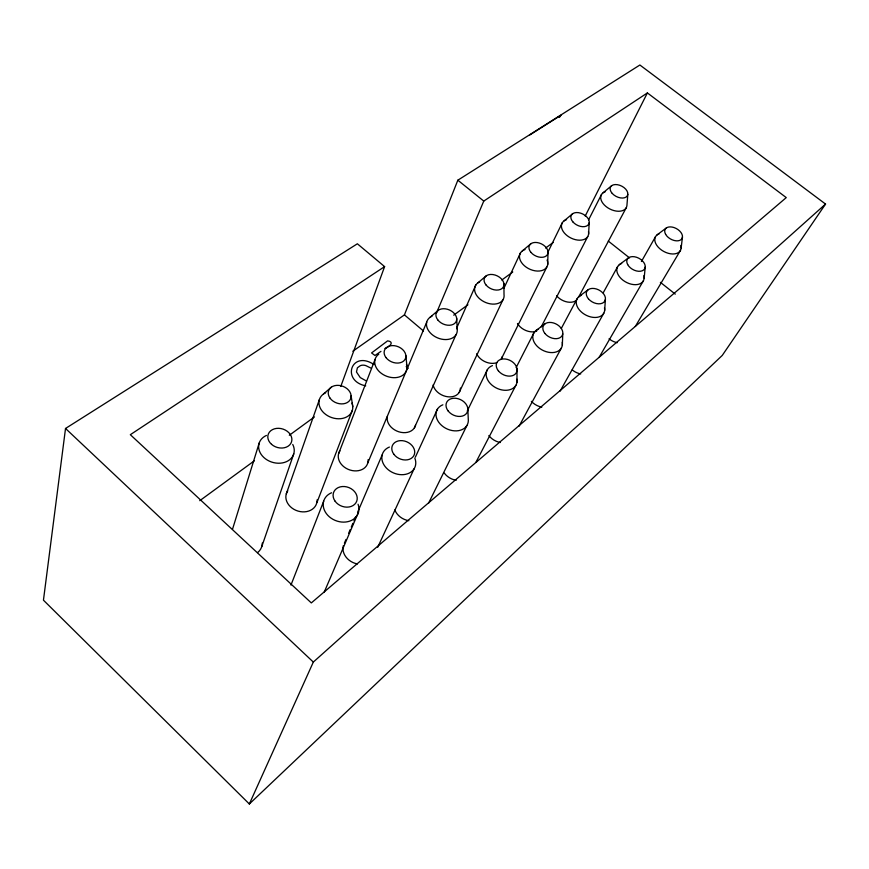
<?xml version="1.0" encoding="UTF-8"?>
<svg xmlns="http://www.w3.org/2000/svg" width="869" height="869" viewBox="0 0 869 869"><rect width="100%" height="100%" fill="white"/><g stroke="black" fill="none" stroke-linecap="round" stroke-linejoin="round"><path stroke-width="1.3" d="M516.957 382.414L517.012 368.717M547.698 264.676L547.991 253.075M562.33 345.275L562.775 333.815M588.585 234.206L589.204 222.736M604.628 310.657L605.411 299.294M627.809 194.33L626.907 205.66A14.034 8.755 26.9 0 1 607.757 207.789A14.034 8.755 26.9 0 1 605.454 191.625M644.146 278.308L645.222 267.065M681.144 248.023L682.48 236.9M340.767 386.466L384.609 266.62L357.365 243.787L65.523 428.471L43.45 600.175L249.338 803.988L722.258 355.421L825.55 204.063L639.888 65.012L457.844 180.198L404.422 314.882L352.825 351.239M232.523 529.221L259.201 443.005M261.775 546.601L293.755 453.868M286.303 493.82L319.379 399.599M352.412 410.157L316.674 503.249A15.903 12.916 18.9 0 1 295.862 510.299A15.903 12.916 18.9 0 1 287.791 490.789M338.606 453.672L375.05 359.44M290.963 585.076L323.659 501.25M367.804 462.884L426.701 322.182M436.401 313.166L483.772 201.076L647.383 92.929L786.26 197.6L311.319 602.923L130.328 434.696L384.609 266.62M344.385 543.201L345.981 539.475M348.643 533.251L350.24 529.525M351.304 527.038L352.901 523.301M353.965 520.824L355.562 517.088M357.691 512.113L382.164 454.921M324.137 592.332L358.539 512.091M457.213 326.842L475.854 284.945M414.383 427.896L455.91 334.934M249.338 803.988L313.329 662.069L825.55 204.063M415.393 457.105L437.498 409.038M377.722 547.264L414.122 468.771M503.911 288.28L520.553 252.76M459.169 392.473L502.923 299.848M467.294 410.918L487.455 369.553M548.057 251.847L562.352 222.66M428.536 503.27L466.935 425.452M546.775 267.12L501.174 359.255A13.871 9.928 25.7 0 0 502.108 356.833M585.217 216.044L647.383 92.929M588.628 219.781L601.522 194.46M516.121 367.598L533.903 332.838M541.257 326.842L587.77 236.509M475.973 462.21L515.893 385.304M561.287 328.471L577.19 298.621M578.417 297.47L626.191 207.843M519.065 426.19L561.396 347.991M603.227 292.788L617.62 266.653M560.071 391.18L603.803 313.209M641.42 261.504L655.487 236.726M599.132 357.333L643.418 280.73M635.315 326.462L680.503 250.305M559.397 117.402L560.983 115.208L529.829 134.923M323.496 393.972L331.295 387.205M430.101 317.261L438.334 310.266M477.863 282.892L486.238 275.831M522.41 250.837L530.905 243.733M564.079 220.856L572.638 213.731M603.129 192.755L611.743 185.618M657.018 234.923L666.186 228.058M619.271 264.741L628.417 257.908M578.96 296.59L588.063 289.801M535.825 330.665L544.841 323.952M199.772 500.685L254.367 460.798M289.312 435.271L314.426 416.924M453.705 315.165L467.924 304.78M501.837 280.003L512.775 272.008M545.591 248.034L553.249 242.44M380.959 351.369L374.973 355.486L371.584 352.944L387.607 340.854C394.787 341.799 389.823 346.709 384.978 348.48M365.708 385.869C340.767 380.72 351.5 349.675 374.05 364.556M366.501 381.056L360.255 377.581L356.475 371.975L357.398 367.793L360.255 365.719A6.887 5.138 20.9 0 1 365.838 365.61L370.726 368.011M608.289 241.071L629.558 257.919M660.386 282.327L675.267 294.124M457.844 180.198L483.772 201.076M404.422 314.882L423.453 330.959M406.181 366.631L408.202 368.358M65.523 428.471L313.329 662.069M351.109 395.808L352.781 406.681M405.877 355.584L406.942 366.446M456.67 318.271L457.213 329.101M467.804 408.463L468.261 418.945A16.88 12.677 25.5 0 1 456.518 430.872A16.88 12.677 25.5 0 1 437.531 420.303A16.88 12.677 25.5 0 1 442.864 404.802M503.911 283.576L504.009 294.352A15.49 10.678 24.7 0 1 484.044 301.76A15.49 10.678 24.7 0 1 479.645 281.882M456.171 480.285A14.979 11.569 26.8 0 1 444.287 473.084M617.262 342.701A13.241 8.962 29.3 0 1 609.05 338.801M680.883 245.438A14.241 8.94 28.9 0 1 672.834 253.987A14.241 8.94 28.9 0 1 656.703 245.232A14.241 8.94 28.9 0 1 659.289 233.718M576.245 300.424A13.068 8.788 27.1 0 1 556.649 295.818M580.698 373.931A13.632 9.526 28.9 0 1 572.236 369.912M643.94 275.592A14.697 9.537 28.5 0 1 635.293 284.684A14.697 9.537 28.5 0 1 618.674 275.614A14.697 9.537 28.5 0 1 621.672 263.448M536.64 331.198A13.459 9.331 26.5 0 1 517.489 323.507M588.487 231.599A14.491 9.331 26.4 0 1 579.46 240.192A14.491 9.331 26.4 0 1 563.079 231.273A14.491 9.331 26.4 0 1 566.545 219.651M541.822 407.137A14.056 10.146 28.4 0 1 531.361 401.337M604.487 307.789A15.186 10.211 28.1 0 1 595.189 317.478A15.186 10.211 28.1 0 1 578.026 308.071A15.186 10.211 28.1 0 1 581.513 295.199M496.927 362.612A13.871 9.928 25.7 0 1 476.679 353.77M547.101 260.005A14.969 9.972 25.6 0 1 539.497 271.009A14.969 9.972 25.6 0 1 521.465 262.46A14.969 9.972 25.6 0 1 525.028 249.533M500.403 442.517A14.501 10.819 27.8 0 1 488.867 435.575M562.265 342.234A15.707 10.949 27.4 0 1 552.239 352.597A15.707 10.949 27.4 0 1 534.511 342.831A15.707 10.949 27.4 0 1 538.541 329.166M460.396 388.03A14.328 10.58 24.6 0 1 447.926 396.796A14.328 10.58 24.6 0 1 433.11 384.956M358.061 504.216A18.292 14.827 21.5 0 1 347.937 521.65A18.292 14.827 21.5 0 1 325.202 511.83A18.292 14.827 21.5 0 1 331.578 492.766M292.755 444.472A18.108 14.317 17 0 1 284.576 462.384A18.108 14.317 17 0 1 261.113 454.324A18.108 14.317 17 0 1 266.435 435.434M262.297 543.027A16.544 13.839 15.2 0 1 257.604 552.575M357.398 563.948A16.066 13.296 23.6 0 1 343.32 545.689M414.817 458.082A17.554 13.698 23.9 0 1 405.747 474.3A17.554 13.698 23.9 0 1 383.935 464.839A17.554 13.698 23.9 0 1 389.399 447.057M317.066 499.892A15.903 12.916 18.9 0 1 316.924 502.152M351.988 403.097A17.358 13.274 19.9 0 1 342.788 418.358A17.358 13.274 19.9 0 1 321.28 409.864A17.358 13.274 19.9 0 1 325.69 392.701M408.854 520.705A15.501 12.383 25.5 0 1 394.841 509.94M368.087 459.701A15.327 12.057 21.4 0 1 350.022 470.031A15.327 12.057 21.4 0 1 339.942 450.826M406.496 364.187A16.674 12.318 22 0 1 387.02 376.396A16.674 12.318 22 0 1 378.786 354.183M516.979 379.199A16.272 11.764 26.6 0 1 506.138 390.3A16.272 11.764 26.6 0 1 487.802 380.144A16.272 11.764 26.6 0 1 492.441 365.61M415.534 425.191A14.806 11.286 23.3 0 1 398.762 431.784A14.806 11.286 23.3 0 1 387.433 416.197M456.725 326.972A16.055 11.46 23.5 0 1 448.046 339.41A16.055 11.46 23.5 0 1 428.754 330.98A16.055 11.46 23.5 0 1 432.002 316.175M612.232 193.429A9.472 5.855 26.9 0 0 627.32 195.786A9.472 5.855 26.9 0 0 617.392 184.684A9.472 5.855 26.9 0 0 612.232 193.429M665.654 234.391A9.613 5.985 28.8 0 0 681.046 239.648A9.613 5.985 28.8 0 0 674.072 227.569A9.613 5.985 28.8 0 0 665.654 234.391M572.932 221.943A9.787 6.246 26.3 0 0 588.65 224.278A9.787 6.246 26.3 0 0 578.58 212.677A9.787 6.246 26.3 0 0 572.932 221.943M627.69 264.6A9.917 6.387 28.5 0 0 643.647 269.977A9.917 6.387 28.5 0 0 636.684 257.311A9.917 6.387 28.5 0 0 627.69 264.6M530.97 252.401A10.113 6.68 25.6 0 0 547.372 254.704A10.113 6.68 25.6 0 0 537.151 242.56A10.113 6.68 25.6 0 0 530.97 252.401M588.454 298.838A10.254 6.843 28 0 0 604.857 301.011A10.254 6.843 28 0 0 594.222 288.497A10.254 6.843 28 0 0 588.454 298.838M486.043 284.999A10.471 7.158 24.7 0 0 503.184 287.259A10.471 7.158 24.7 0 0 492.832 274.539A10.471 7.158 24.7 0 0 486.043 284.999M544.993 333.522A10.613 7.343 27.4 0 0 562.134 335.64A10.613 7.343 27.4 0 0 551.348 322.508A10.613 7.343 27.4 0 0 544.993 333.522M271.519 444.32A12.253 9.624 17.1 0 0 291.549 441.8A12.253 9.624 17.1 0 0 276.483 428.406A12.253 9.624 17.1 0 0 271.519 444.32M335.021 501.098A12.372 9.972 21.6 0 0 355.91 502.825A12.372 9.972 21.6 0 0 344.537 486.542A12.372 9.972 21.6 0 0 335.021 501.098M330.068 398.198A11.732 8.907 20 0 0 349.859 400.251A11.732 8.907 20 0 0 339.127 385.412A11.732 8.907 20 0 0 330.068 398.198M393.798 454.183A11.873 9.201 23.9 0 0 413.611 456.04A11.873 9.201 23.9 0 0 402.369 440.67A11.873 9.201 23.9 0 0 393.798 454.183M385.999 357.604A11.275 8.266 22 0 0 404.824 359.744A11.275 8.266 22 0 0 394.211 345.677A11.275 8.266 22 0 0 385.999 357.604M448.067 410.874A11.416 8.516 25.5 0 0 466.914 412.84A11.416 8.516 25.5 0 0 455.812 398.284A11.416 8.516 25.5 0 0 448.067 410.874M437.846 319.977A10.852 7.68 23.6 0 0 455.791 322.193A10.852 7.68 23.6 0 0 445.297 308.821A10.852 7.68 23.6 0 0 437.846 319.977M498.328 370.77A10.993 7.897 26.6 0 0 516.284 372.812A10.993 7.897 26.6 0 0 505.323 359.006A10.993 7.897 26.6 0 0 498.328 370.77"/></g></svg>
